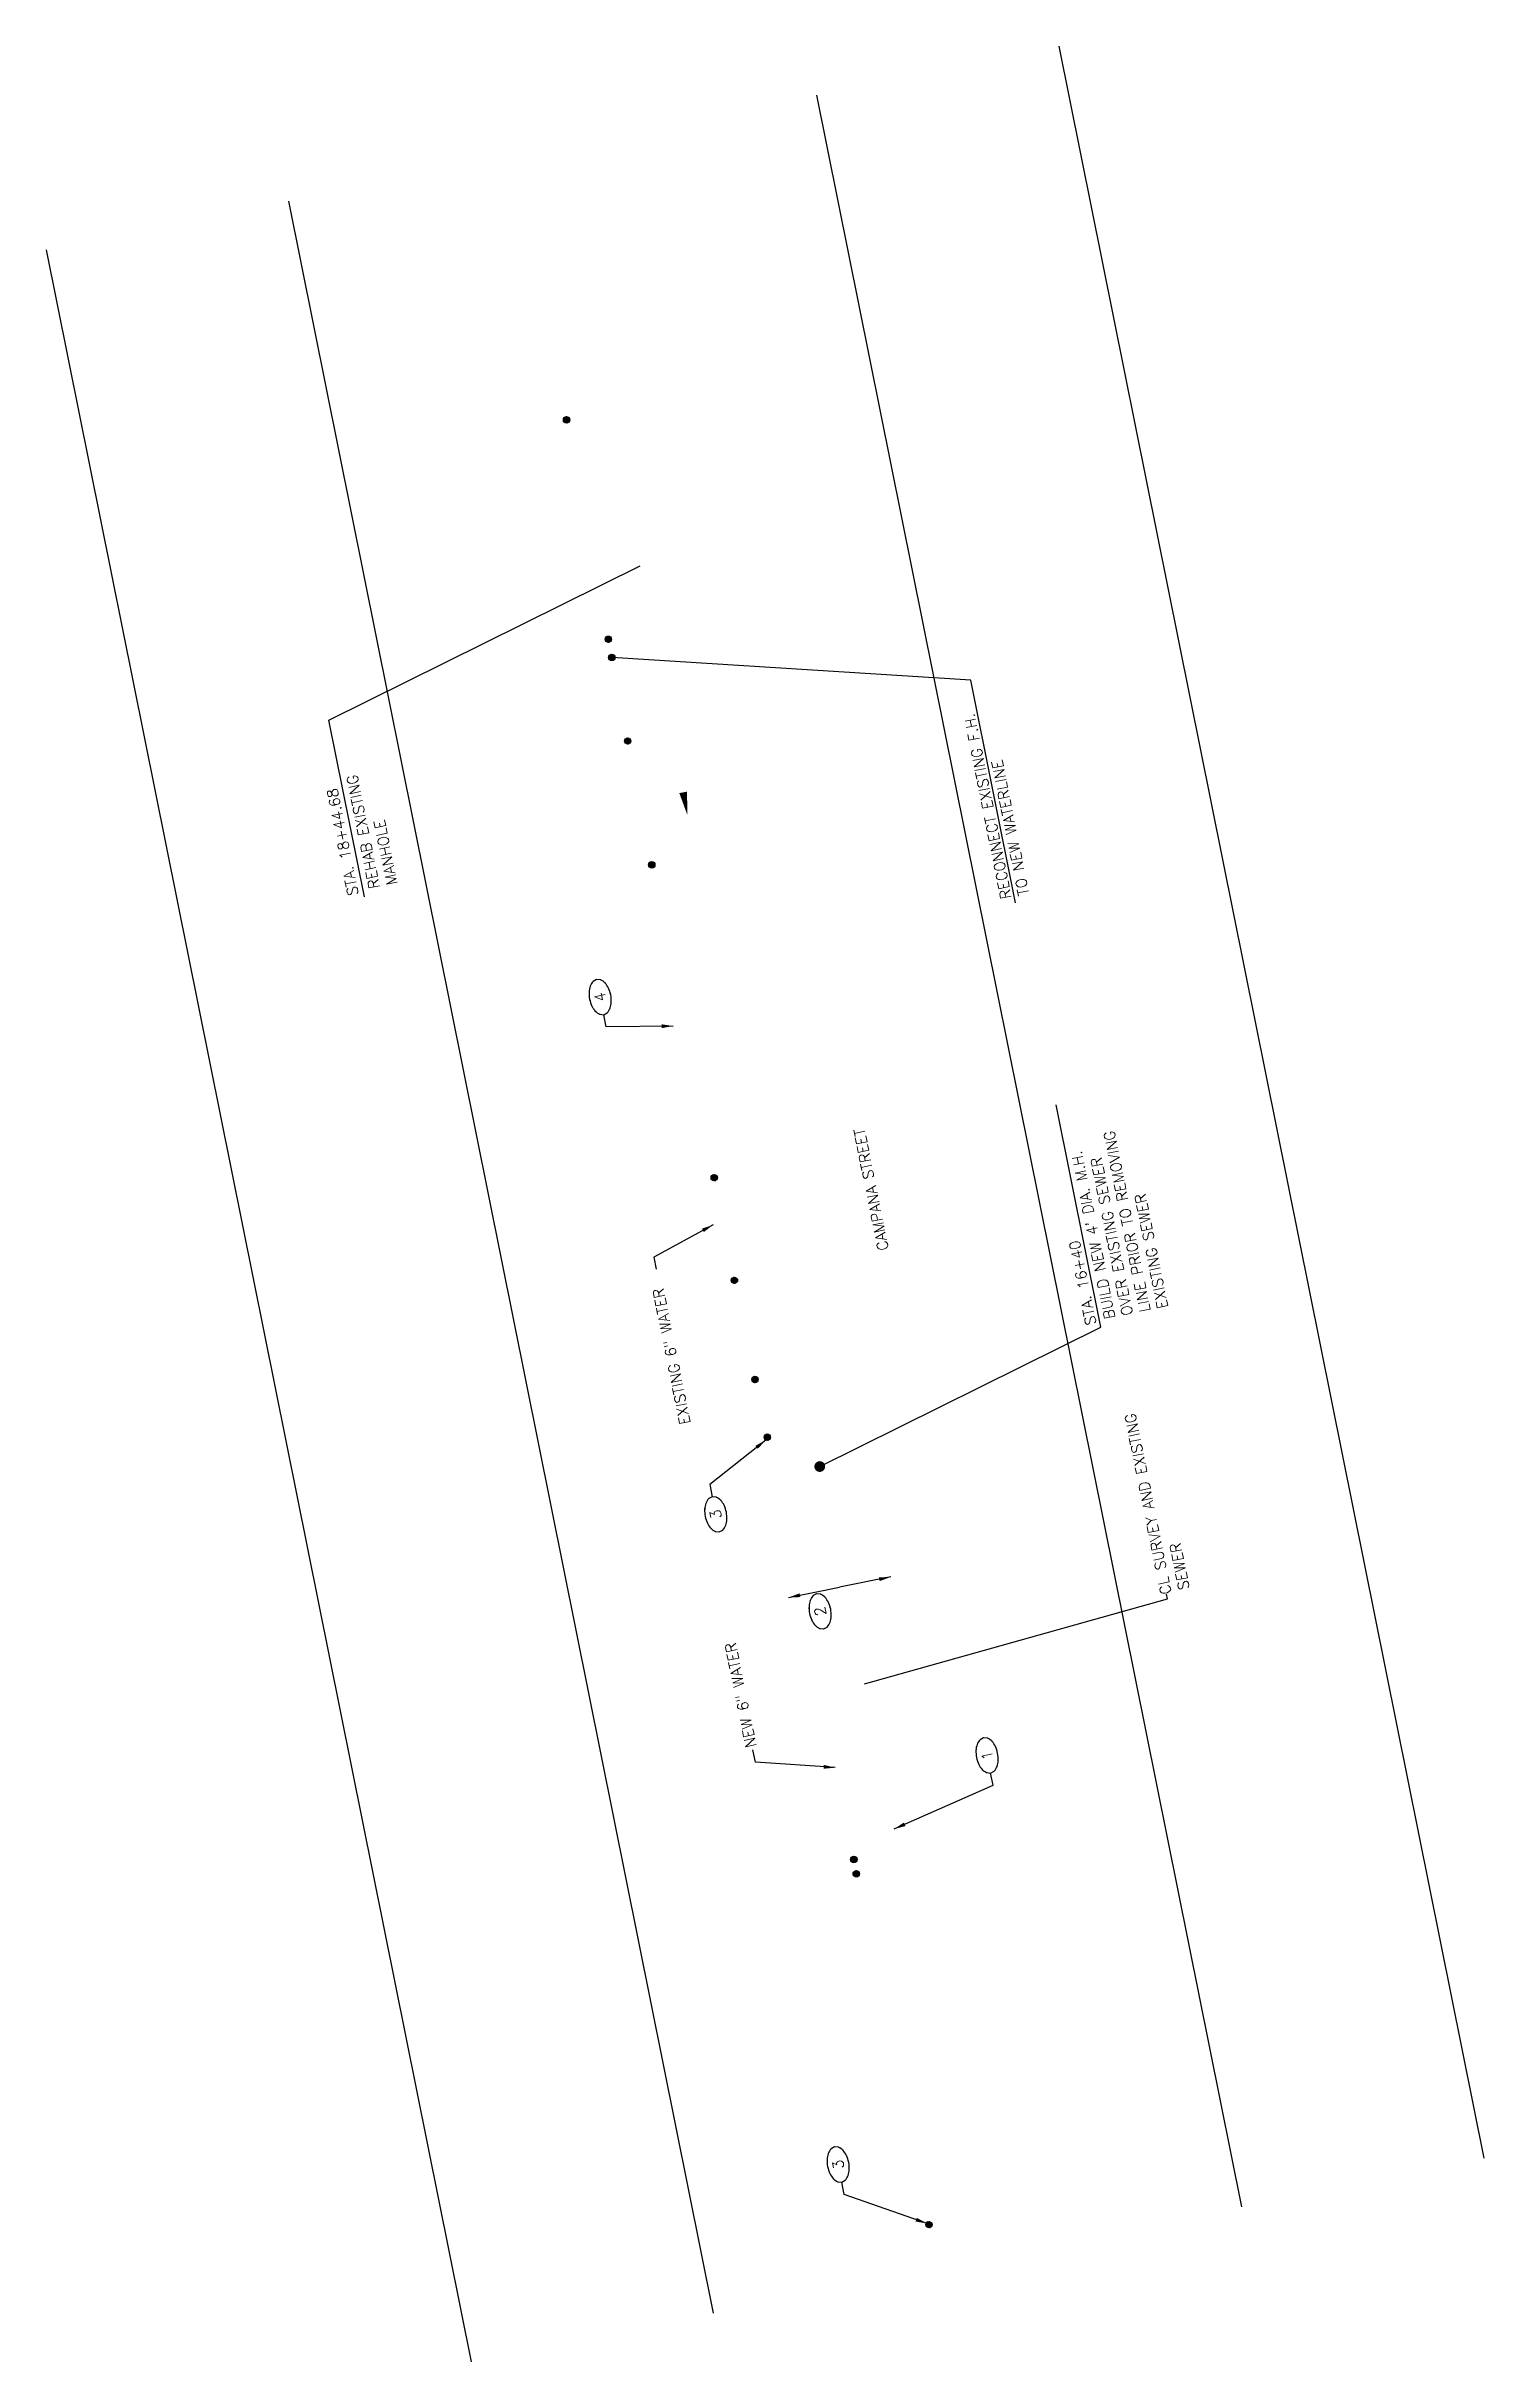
# Model space of a CAD drawing. Extents: x 486071 to 489541, y 333785 to 334546.
# Drawn here: x 486071 to 486391, y 334030 to 334546 of the extents above.
import ezdxf
from ezdxf.enums import TextEntityAlignment as Align

# ---------------------------------------------------------------- set-up
doc = ezdxf.new("R2010")
doc.units = 0
doc.header["$MEASUREMENT"] = 0
doc.set_wipeout_variables(frame=1)
doc.layers.add('G-ANNO-GENL-HEVY', color=3, linetype='Continuous')
doc.layers.add('G-ANNO-PP-TEXT', color=2, linetype='Continuous')
doc.styles.add('12', font='romans.shx', dxfattribs={"height": 6})
doc.styles.add('ROMANS', font='romans.shx')
doc.dimstyles.new('DIMS', dxfattribs={"dimtxt": 0.1, "dimasz": 2.6, "dimexe": 0.13, "dimexo": 0.0625, "dimgap": 0.09, "dimtad": 1, "dimdec": 4, "dimzin": 0, "dimdsep": 46, "dimlunit": 4, "dimtxsty": 'ROMANS', "dimcen": 0, "dimclrd": 256, "dimclre": 256, "dimclrt": 256, "dimazin": 0, "dimtfac": 1, "dimtdec": 4, "dimtofl": 0, "dimtmove": 0, "dimatfit": 3, "dimfxl": 1, "dimtolj": 1, "dimtzin": 0, "dimlwd": -1, "dimlwe": -1, "dimarcsym": 0})

# ---------------------------------------------------------------- blocks, each defined once
blk = doc.blocks.new('ELLNOTE')
blk.add_lwpolyline([(-0.3, -0.06, 0.060974), (-0.22, -0.05, 0.074343), (-0.159, -0.025, 0.106943), (-0.113, 0.018), (-0.1, 0.06), (-0.113, 0.102, 0.106943), (-0.159, 0.145, 0.074343), (-0.22, 0.17, 0.060974), (-0.3, 0.18, 0.060974), (-0.38, 0.17, 0.074343), (-0.441, 0.145, 0.106943), (-0.487, 0.102), (-0.5, 0.06), (-0.487, 0.018, 0.106943), (-0.441, -0.025, 0.074343), (-0.38, -0.05, 0.060974)], format="xyb", close=True)
at = {"style": '12'}
blk.add_attdef('NOTE', text='', height=0.12, dxfattribs=at).set_placement((-0.3, 0.06), align=Align.MIDDLE)

msp = doc.modelspace()

# ---------------------------------------------------------------- hatches: boundary and pattern name
at = {"layer": 'G-ANNO-PP-TEXT'}
h = msp.add_hatch(dxfattribs=at)
h.set_pattern_fill('ANSI31', color=256)
h.set_pattern_definition([(45, (449.57188, 394.82737), (-0.088388347648, 0.088388347648), [])])
h.paths.add_polyline_path([(486186.51, 334462.64, 1), (486187.94, 334462.64, 1)])
h = msp.add_hatch(dxfattribs=at)
h.set_pattern_fill('ANSI31', color=256)
h.set_pattern_definition([(45, (458.87227, 345.93378), (-0.088388347648, 0.088388347648), [])])
h.paths.add_polyline_path([(486195.81, 334413.75, 1), (486197.24, 334413.75, 1)])
h = msp.add_hatch(dxfattribs=at)
h.set_pattern_fill('ANSI31', color=256)
h.set_pattern_definition([(45, (459.65934, 341.86751), (-0.088388347648, 0.088388347648), [])])
h.paths.add_polyline_path([(486196.6, 334409.68, 1), (486198.02, 334409.68, 1)])
h = msp.add_hatch(dxfattribs=at)
h.set_pattern_fill('ANSI31', color=256)
h.set_pattern_definition([(45, (463.19112, 323.24373), (-0.088388347648, 0.088388347648), [])])
h.paths.add_polyline_path([(486200.13, 334391.06, 1), (486201.55, 334391.06, 1)])
h = msp.add_hatch(dxfattribs=at)
h.set_pattern_fill('ANSI31', color=256)
h.set_pattern_definition([(45, (468.54737, 295.66577), (-0.088388347648, 0.088388347648), [])])
h.paths.add_polyline_path([(486205.49, 334363.48, 1), (486206.91, 334363.48, 1)])
h = msp.add_hatch(dxfattribs=at)
h.set_pattern_fill('ANSI31', color=256)
h.set_pattern_definition([(45, (482.46305, 225.96028), (-0.088388347648, 0.088388347648), [])])
h.paths.add_polyline_path([(486219.4, 334293.78, 1), (486220.83, 334293.78, 1)])
h = msp.add_hatch(dxfattribs=at)
h.set_pattern_fill('ANSI31', color=256)
h.set_pattern_definition([(45, (486.9458, 203.08033), (-0.088388347648, 0.088388347648), [])])
h.paths.add_polyline_path([(486223.88, 334270.9, 1), (486225.31, 334270.9, 1)])
h = msp.add_hatch(dxfattribs=at)
h.set_pattern_fill('ANSI31', color=256)
h.set_pattern_definition([(45, (491.54025, 180.98416), (-0.088388347648, 0.088388347648), [])])
h.paths.add_polyline_path([(486228.48, 334248.8, 1), (486229.9, 334248.8, 1)])
h = msp.add_hatch(dxfattribs=at)
h.set_pattern_fill('ANSI31', color=256)
h.set_pattern_definition([(45, (494.27438, 168.13829), (-0.088388347648, 0.088388347648), [])])
h.paths.add_polyline_path([(486231.21, 334235.95, 1), (486232.64, 334235.95, 1)])
h = msp.add_hatch(dxfattribs=at)
h.set_pattern_fill('ANSI31', color=256)
h.set_pattern_definition([(45, (513.55215, 74.02599), (-0.088388347648, 0.088388347648), [])])
h.paths.add_polyline_path([(486250.49, 334141.84, 1), (486251.92, 334141.84, 1)])
h = msp.add_hatch(dxfattribs=at)
h.set_pattern_fill('ANSI31', color=256)
h.set_pattern_definition([(45, (514.09489, 70.84665), (-0.088388347648, 0.088388347648), [])])
h.paths.add_polyline_path([(486251.03, 334138.66, 1), (486252.46, 334138.66, 1)])
h = msp.add_hatch(dxfattribs=at)
h.set_pattern_fill('ANSI31', color=256)
h.set_pattern_definition([(45, (530.30072, -7.33257), (-0.088388347648, 0.088388347648), [])])
h.paths.add_polyline_path([(486267.24, 334060.48, 1), (486268.66, 334060.48, 1)])

# ---------------------------------------------------------------- linework, layer by layer
for p, q in [((486242.92, 334535.01, -2404.71), (486337.56, 334064.45, -2404.71)), ((486125.28, 334511.35, -2404.71), (486219.91, 334040.79, -2404.71))]:
    msp.add_line(p, q)
for points in [[(486192.86, 334332.01), (486193.6, 334330.9), (486194.61, 334330.18), (486195.49, 334330.09), (486196.27, 334330.51), (486196.93, 334331.57), (486197.18, 334332.87), (486197.06, 334334.48), (486196.55, 334336.02), (486195.81, 334337.12), (486194.8, 334337.84), (486193.92, 334337.93), (486193.14, 334337.51), (486192.48, 334336.45), (486192.23, 334335.15), (486192.35, 334333.54)], [(486218.61, 334216.75), (486219.35, 334215.65), (486220.36, 334214.93), (486221.24, 334214.83), (486222.02, 334215.26), (486222.67, 334216.32), (486222.93, 334217.62), (486222.8, 334219.23), (486222.3, 334220.76), (486221.56, 334221.86), (486220.54, 334222.59), (486219.66, 334222.68), (486218.89, 334222.25), (486218.23, 334221.19), (486217.98, 334219.89), (486218.1, 334218.28)], [(486279.04, 334163.02), (486279.78, 334161.92), (486280.79, 334161.2), (486281.67, 334161.1), (486282.45, 334161.53), (486283.1, 334162.59), (486283.36, 334163.89), (486283.24, 334165.5), (486282.73, 334167.03), (486281.99, 334168.13), (486280.97, 334168.86), (486280.09, 334168.95), (486279.32, 334168.52), (486278.66, 334167.46), (486278.41, 334166.16), (486278.53, 334164.55)], [(486245.87, 334071.87), (486246.61, 334070.77), (486247.62, 334070.05), (486248.5, 334069.96), (486249.28, 334070.38), (486249.94, 334071.44), (486250.19, 334072.74), (486250.07, 334074.35), (486249.56, 334075.88), (486248.82, 334076.98), (486247.81, 334077.71), (486246.93, 334077.8), (486246.15, 334077.37), (486245.49, 334076.32), (486245.24, 334075.01), (486245.36, 334073.4)]]:
    msp.add_lwpolyline(points, close=True)
at = {"elevation": -2404.71}
msp.add_lwpolyline([(486241.86, 334195.13), (486242.59, 334194.03), (486243.61, 334193.31), (486244.49, 334193.21), (486245.27, 334193.64), (486245.92, 334194.7), (486246.18, 334196), (486246.05, 334197.61), (486245.55, 334199.14), (486244.81, 334200.24), (486243.79, 334200.97), (486242.91, 334201.06), (486242.14, 334200.63), (486241.48, 334199.57), (486241.22, 334198.27), (486241.35, 334196.66)], close=True, dxfattribs=at)
at = {"layer": 'Defpoints'}
for p, q in [((486296.86, 334545.86, -2404.71), (486391.5, 334075.3, -2404.71)), ((486242.92, 334535.01, -2404.71), (486337.56, 334064.45, -2404.71)), ((486125.28, 334511.35, -2404.71), (486219.91, 334040.79, -2404.71)), ((486071.34, 334500.51, -2404.71), (486165.98, 334029.94, -2404.71))]:
    msp.add_line(p, q, dxfattribs=at)
at = {"layer": 'G-ANNO-GENL-HEVY'}
for p, q in [((486134.27, 334395.74), (486203.59, 334430.13)), ((486277.25, 334404.59), (486197.27, 334409.66)), ((486287.22, 334355.04), (486277.25, 334404.59)), ((486142.19, 334356.36), (486134.27, 334395.74)), ((486306.24, 334260.47), (486296.27, 334310.02)), ((486243.62, 334229.41), (486306.24, 334260.47)), ((486321.05, 334199.91), (486320.84, 334200.96)), ((486253.58, 334180.95), (486321.05, 334199.91))]:
    msp.add_line(p, q, dxfattribs=at)
at = {"layer": 'G-ANNO-GENL-HEVY', "const_width": 1.2, "flags": 128}
msp.add_lwpolyline([(486243.74, 334228.82, 1), (486243.5, 334229.99, 1)], format="xyb", close=True, dxfattribs=at)
at = {"layer": 'G-ANNO-GENL-HEVY'}
msp.add_solid([(486214.04, 334379.78), (486214.15, 334374.51), (486212.34, 334379.46)], dxfattribs=at)
at = {"layer": 'G-ANNO-PP-TEXT'}
for centre in [(486187.22, 334462.64), (486196.52, 334413.75), (486197.31, 334409.68), (486200.84, 334391.06), (486206.2, 334363.48), (486220.11, 334293.78), (486224.6, 334270.9), (486229.19, 334248.8), (486231.93, 334235.95), (486251.2, 334141.84), (486251.75, 334138.66), (486267.95, 334060.48)]:
    msp.add_circle(centre, 0.713, dxfattribs=at)

# ---------------------------------------------------------------- texts
at = {"layer": 'G-ANNO-GENL-HEVY', "style": '12'}
for s, p in [('STA. 18+44.68', (486140.91, 334356.89)), ('CAMPANA STREET', (486258.98, 334277.79)), ('STA. 16+40', (486305.24, 334261.19)), ('CL SURVEY AND EXISTING', (486321.96, 334201.17)), ('SEWER', (486325.98, 334202.18))]:
    msp.add_text(s, height=2.4, rotation=101.371, dxfattribs=at).set_placement(p)
at = {"layer": 'G-ANNO-GENL-HEVY', "char_height": 2.4, "attachment_point": 1, "rotation": 101.371, "style": '12'}
for s, insert, width in [('RECONNECT EXISTING F.H. TO NEW WATERLINE', (486283.99, 334355.63), 47.3559), ('REHAB EXISTING MANHOLE', (486143.27, 334357.94), 38.7112), ("BUILD NEW 4' DIA. M.H. OVER EXISTING SEWER LINE PRIOR TO REMOVING EXISTING SEWER", (486307.09, 334262.03), 47.1506), ('EXISTING 6" WATER', (486212.47, 334238.56), 53.9872), ('NEW 6" WATER', (486227.17, 334166.57), 53.9872)]:
    msp.add_mtext(s, dxfattribs=dict(at, insert=insert, width=width))

# ---------------------------------------------------------------- leaders
at = {"layer": 'G-ANNO-GENL-HEVY'}
for points in [[(486219.88, 334283.27), (486206.63, 334276.09), (486207.18, 334273.37)], [(486236.65, 334200.22, -2404.71), (486248.04, 334202.51, -2404.71)], [(486259.43, 334204.8, -2404.71), (486248.04, 334202.51, -2404.71)], [(486247.07, 334162.31), (486229.29, 334163.56), (486228.74, 334166.28)]]:
    msp.add_leader(points, dimstyle='DIMS', dxfattribs=at)

# ---------------------------------------------------------------- next in the draw order: wipeouts: each hides what was drawn before it
for points in [[(486192.86, 334332.01), (486193.6, 334330.9), (486194.61, 334330.18), (486195.49, 334330.09), (486196.27, 334330.51), (486196.93, 334331.57), (486197.18, 334332.87), (486197.06, 334334.48), (486196.55, 334336.02), (486195.81, 334337.12), (486194.8, 334337.84), (486193.92, 334337.93), (486193.14, 334337.51), (486192.48, 334336.45), (486192.23, 334335.15), (486192.35, 334333.54)], [(486218.61, 334216.75), (486219.35, 334215.65), (486220.36, 334214.93), (486221.24, 334214.83), (486222.02, 334215.26), (486222.67, 334216.32), (486222.93, 334217.62), (486222.8, 334219.23), (486222.3, 334220.76), (486221.56, 334221.86), (486220.54, 334222.59), (486219.66, 334222.68), (486218.89, 334222.25), (486218.23, 334221.19), (486217.98, 334219.89), (486218.1, 334218.28)], [(486279.04, 334163.02), (486279.78, 334161.92), (486280.79, 334161.2), (486281.67, 334161.1), (486282.45, 334161.53), (486283.1, 334162.59), (486283.36, 334163.89), (486283.24, 334165.5), (486282.73, 334167.03), (486281.99, 334168.13), (486280.97, 334168.86), (486280.09, 334168.95), (486279.32, 334168.52), (486278.66, 334167.46), (486278.41, 334166.16), (486278.53, 334164.55)], [(486245.87, 334071.87), (486246.61, 334070.77), (486247.62, 334070.05), (486248.5, 334069.96), (486249.28, 334070.38), (486249.94, 334071.44), (486250.19, 334072.74), (486250.07, 334074.35), (486249.56, 334075.88), (486248.82, 334076.98), (486247.81, 334077.71), (486246.93, 334077.8), (486246.15, 334077.37), (486245.49, 334076.32), (486245.24, 334075.01), (486245.36, 334073.4)]]:
    msp.add_wipeout(points)
msp.add_wipeout([(486241.86, 334195.13), (486242.59, 334194.03), (486243.61, 334193.31), (486244.49, 334193.21), (486245.27, 334193.64), (486245.92, 334194.7), (486246.18, 334196), (486246.05, 334197.61), (486245.55, 334199.14), (486244.81, 334200.24), (486243.79, 334200.97), (486242.91, 334201.06), (486242.14, 334200.63), (486241.48, 334199.57), (486241.22, 334198.27), (486241.35, 334196.66)]).translate(0, 0, -2404.71)

# ---------------------------------------------------------------- next in the draw order: block references
at = {"layer": 'G-ANNO-GENL-HEVY', "rotation": 101.371}
for p, xscale, yscale, zscale, values in [((486194.7, 334340.13), 19.99999999999997, 19.99999999999997, 19.99999999999997, {'NOTE': '4'}), ((486220.45, 334224.88), 19.99999999999997, 19.99999999999997, 19.99999999999997, {'NOTE': '3'}), ((486243.69, 334203.26, -2404.71), 19.99999999999997, 19.99999999999997, 19.99999999999997, {'NOTE': '2'}), ((486280.88, 334171.15), 19.99999999999998, 19.99999999999998, 19.99999999999998, {'NOTE': '1'}), ((486247.71, 334080), 19.99999999999997, 19.99999999999997, 19.99999999999997, {'NOTE': '3'})]:
    msp.add_blockref('ELLNOTE', p, dxfattribs=dict(at, xscale=xscale, yscale=yscale, zscale=zscale)).add_auto_attribs(values)

# ---------------------------------------------------------------- next in the draw order: leaders
at = {"layer": 'G-ANNO-GENL-HEVY'}
for points in [[(486210.97, 334327.55), (486196.04, 334327.37), (486195.49, 334330.09)], [(486231.59, 334235.3), (486219.12, 334225.4), (486219.66, 334222.68)], [(486260.17, 334148.64), (486282.22, 334158.38), (486281.67, 334161.1)], [(486267.54, 334060.73), (486249.05, 334067.23), (486248.5, 334069.96)]]:
    msp.add_leader(points, dimstyle='DIMS', dxfattribs=at)

doc.saveas('drawing.dxf')
